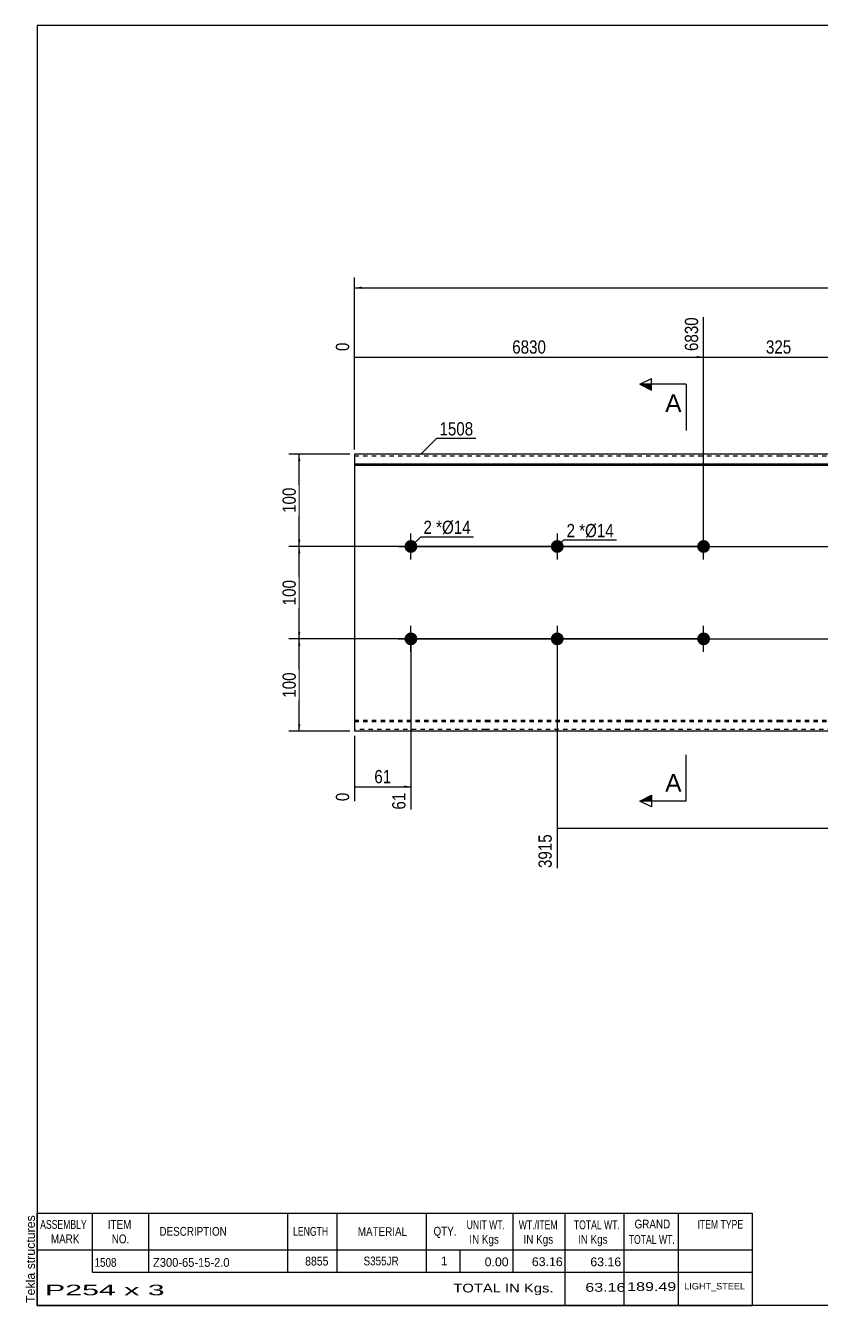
# Model space of a CAD drawing. Header units: millimetres. Extents: x -71 to 331, y -154 to 123.
# Drawn here: x -71.3 to 101.1, y -154.3 to 122.8 of the extents above; entities that cross this region are included whole.
import ezdxf

# ---------------------------------------------------------------- set-up
doc = ezdxf.new("R2010")
doc.units = ezdxf.units.MM
doc.linetypes.add('DXK_LINE_DOT1', pattern=[1.8814, 0.9407, -0.9407])
doc.styles.add('Arial', font='ARIAL.TTF', dxfattribs={"height": 0.2})
doc.styles.add('Arial Narrow', font='ARIALN.TTF', dxfattribs={"height": 0.2})

# ---------------------------------------------------------------- blocks, each defined once
blk = doc.blocks.new('Unknown-629086867-1817')
at = {"color": 5, "linetype": 'Continuous'}
for p, q in [((331.25, 122.75), (-68.75, 122.75)), ((-68.75, 122.75), (-68.75, -154.25)), ((331.25, -154.25), (331.25, 122.75)), ((-68.75, -154.25), (331.25, -154.25))]:
    blk.add_line(p, q, dxfattribs=at)
at = {"color": 174, "linetype": 'Continuous', "style": 'Arial'}
blk.add_text('Tekla structures', height=1.9102, rotation=90, dxfattribs=at).set_placement((-69.25, -153.75))
blk = doc.blocks.new('Part-629086867-1218 - 1203')
at = {"color": 2, "linetype": 'Continuous'}
for p, q in [((0, 30), (0, -30)), ((28.39, 30), (0, 30)), ((0, 27.88), (28.39, 27.88)), ((59.29, 30), (28.49, 30)), ((28.49, 27.88), (59.29, 27.88)), ((91.78, 30), (59.39, 30)), ((59.39, 27.88), (91.78, 27.88)), ((133.51, 30), (91.88, 30)), ((91.88, 27.88), (133.51, 27.88)), ((186, 30), (133.61, 30)), ((133.61, 27.88), (186, 27.88)), ((227.72, 30), (186.1, 30)), ((186.1, 27.88), (227.72, 27.88)), ((249.02, 30), (227.82, 30)), ((227.82, 27.88), (249.02, 27.88)), ((249.02, -30), (249.02, 30)), ((0, 27.6), (28.39, 27.6)), ((28.49, 27.6), (59.29, 27.6)), ((59.39, 27.6), (91.78, 27.6)), ((91.88, 27.6), (133.51, 27.6)), ((133.61, 27.6), (186, 27.6)), ((186.1, 27.6), (227.72, 27.6)), ((227.82, 27.6), (249.02, 27.6)), ((28.39, -30), (0, -30)), ((59.29, -30), (28.49, -30)), ((91.78, -30), (59.39, -30)), ((133.51, -30), (91.88, -30)), ((186, -30), (133.61, -30)), ((227.72, -30), (186.1, -30)), ((249.02, -30), (227.82, -30))]:
    blk.add_line(p, q, dxfattribs=at)
at = {"color": 7, "linetype": 'DXK_LINE_DOT1'}
for p, q in [((0, 29.6), (28.39, 29.6)), ((28.49, 29.6), (59.29, 29.6)), ((59.39, 29.6), (91.78, 29.6)), ((91.88, 29.6), (133.51, 29.6)), ((133.61, 29.6), (186, 29.6)), ((186.1, 29.6), (227.72, 29.6)), ((227.82, 29.6), (249.02, 29.6)), ((0, -27.6), (28.39, -27.6)), ((28.49, -27.6), (59.29, -27.6)), ((59.39, -27.6), (91.78, -27.6)), ((91.88, -27.6), (133.51, -27.6)), ((133.61, -27.6), (186, -27.6)), ((186.1, -27.6), (227.72, -27.6)), ((227.82, -27.6), (249.02, -27.6)), ((0, -27.88), (28.39, -27.88)), ((28.39, -29.6), (0, -29.6)), ((28.49, -27.88), (59.29, -27.88)), ((59.29, -29.6), (28.49, -29.6)), ((59.39, -27.88), (91.78, -27.88)), ((91.78, -29.6), (59.39, -29.6)), ((91.88, -27.88), (133.51, -27.88)), ((133.51, -29.6), (91.88, -29.6)), ((133.61, -27.88), (186, -27.88)), ((186, -29.6), (133.61, -29.6)), ((186.1, -27.88), (227.72, -27.88)), ((227.72, -29.6), (186.1, -29.6)), ((227.82, -27.88), (249.02, -27.88)), ((249.02, -29.6), (227.82, -29.6))]:
    blk.add_line(p, q, dxfattribs=at)
blk = doc.blocks.new('Bolt-629086867-1226 - 1203')
at = {"linetype": 'Continuous'}
for points in [[(74.19, 10, -1), (76.99, 10, -1)], [(242.62, 10, -1), (245.42, 10, -1)]]:
    blk.add_hatch(color=3, dxfattribs=at).paths.add_polyline_path(points)
at = {"color": 3, "linetype": 'Continuous'}
for p, q in [((75.59, 7.2), (75.59, 12.8)), ((244.02, 7.2), (244.02, 12.8)), ((72.79, 10), (78.39, 10)), ((241.22, 10), (246.82, 10))]:
    blk.add_line(p, q, dxfattribs=at)
blk = doc.blocks.new('Bolt-629086867-1227 - 1203')
at = {"linetype": 'Continuous'}
for points in [[(74.19, -10, -1), (76.99, -10, -1)], [(242.62, -10, -1), (245.42, -10, -1)]]:
    blk.add_hatch(color=3, dxfattribs=at).paths.add_polyline_path(points)
at = {"color": 3, "linetype": 'Continuous'}
for p, q in [((75.59, -12.8), (75.59, -7.2)), ((244.02, -12.8), (244.02, -7.2)), ((72.79, -10), (78.39, -10)), ((241.22, -10), (246.82, -10))]:
    blk.add_line(p, q, dxfattribs=at)
blk = doc.blocks.new('Bolt-629086867-1228 - 1203')
at = {"linetype": 'Continuous'}
for points in [[(10.8, 10, -1), (13.6, 10, -1)], [(10.8, -10, -1), (13.6, -10, -1)]]:
    blk.add_hatch(color=3, dxfattribs=at).paths.add_polyline_path(points)
at = {"color": 3, "linetype": 'Continuous'}
for p, q in [((12.2, 7.2), (12.2, 12.8)), ((9.4, 10), (15, 10)), ((12.2, -12.8), (12.2, -7.2)), ((9.4, -10), (15, -10))]:
    blk.add_line(p, q, dxfattribs=at)
blk = doc.blocks.new('Bolt-629086867-1229 - 1203')
at = {"linetype": 'Continuous'}
for points in [[(45.29, 10, -1), (42.49, 10, -1)], [(45.29, -10, -1), (42.49, -10, -1)]]:
    blk.add_hatch(color=3, dxfattribs=at).paths.add_polyline_path(points)
at = {"color": 3, "linetype": 'Continuous'}
for p, q in [((43.89, 12.8), (43.89, 7.2)), ((41.09, 10), (46.69, 10)), ((43.89, -7.2), (43.89, -12.8)), ((41.09, -10), (46.69, -10))]:
    blk.add_line(p, q, dxfattribs=at)
blk = doc.blocks.new('StraightDimension-629086867-1336 - 1203')
at = {"linetype": 'Continuous'}
for points in [[(-12.25, 8.5), (-12, 10), (-11.75, 8.5)], [(-11.75, -8.5), (-12, -10), (-12.25, -8.5)]]:
    blk.add_hatch(color=7, dxfattribs=at).paths.add_polyline_path(points)
at = {"color": 7, "linetype": 'Continuous'}
for p, q in [((74.59, 10), (-14.25, 10)), ((-12, -10), (-12, 10)), ((74.59, -10), (-14.25, -10))]:
    blk.add_line(p, q, dxfattribs=at)
at = {"color": 0}
blk.add_wipeout([(-12.15, 3.34), (-16.35, 3.34), (-16.35, -3.34), (-12.15, -3.34)], dxfattribs=at)
at = {"color": 3, "style": 'Arial Narrow'}
blk.add_text('100', height=2.863, rotation=90.0002, dxfattribs=at).set_placement((-12.75, -2.74))
blk = doc.blocks.new('StraightDimension-629086867-1316 - 1203')
at = {"linetype": 'Continuous'}
for points in [[(260.75, 12.33), (261, 13.83), (261.25, 12.33)], [(261.25, 11.5), (261, 10), (260.75, 11.5)]]:
    blk.add_hatch(color=7, dxfattribs=at).paths.add_polyline_path(points)
at = {"color": 7, "linetype": 'Continuous'}
for p, q in [((203.29, 13.83), (263.4, 13.83)), ((261, 10), (261, 13.83)), ((13.2, 10), (263.4, 10))]:
    blk.add_line(p, q, dxfattribs=at)
at = {"color": 0}
blk.add_wipeout([(260.85, 14.34), (256.65, 14.34), (256.65, 9.49), (260.85, 9.49)], dxfattribs=at)
at = {"color": 3, "style": 'Arial Narrow'}
blk.add_text('19', height=2.863, rotation=90.0002, dxfattribs=at).set_placement((260.25, 10.09))
blk = doc.blocks.new('StraightDimension-629086867-1317 - 1203')
at = {"linetype": 'Continuous'}
for points in [[(260.75, 8.5), (261, 10), (261.25, 8.5)], [(261.25, -8.5), (261, -10), (260.75, -8.5)]]:
    blk.add_hatch(color=7, dxfattribs=at).paths.add_polyline_path(points)
at = {"color": 7, "linetype": 'Continuous'}
for p, q in [((13.2, 10), (263.4, 10)), ((261, -10), (261, 10)), ((13.2, -10), (263.4, -10))]:
    blk.add_line(p, q, dxfattribs=at)
at = {"color": 0}
blk.add_wipeout([(260.85, 3.34), (256.65, 3.34), (256.65, -3.34), (260.85, -3.34)], dxfattribs=at)
at = {"color": 3, "style": 'Arial Narrow'}
blk.add_text('100', height=2.863, rotation=90.0002, dxfattribs=at).set_placement((260.25, -2.74))
blk = doc.blocks.new('StraightDimension-629086867-1335 - 1203')
at = {"linetype": 'Continuous'}
for points in [[(-12.25, 28.5), (-12, 30), (-11.75, 28.5)], [(-11.75, 11.5), (-12, 10), (-12.25, 11.5)]]:
    blk.add_hatch(color=7, dxfattribs=at).paths.add_polyline_path(points)
at = {"color": 7, "linetype": 'Continuous'}
for p, q in [((-1, 30), (-14.25, 30)), ((-12, 10), (-12, 30)), ((74.59, 10), (-14.25, 10))]:
    blk.add_line(p, q, dxfattribs=at)
at = {"color": 0}
blk.add_wipeout([(-12.15, 23.34), (-16.35, 23.34), (-16.35, 16.66), (-12.15, 16.66)], dxfattribs=at)
at = {"color": 3, "style": 'Arial Narrow'}
blk.add_text('100', height=2.863, rotation=90.0002, dxfattribs=at).set_placement((-12.75, 17.26))
blk = doc.blocks.new('StraightDimension-629086867-1318 - 1203')
at = {"linetype": 'Continuous'}
for points in [[(260.75, -11.5), (261, -10), (261.25, -11.5)], [(261.25, -28.5), (261, -30), (260.75, -28.5)]]:
    blk.add_hatch(color=7, dxfattribs=at).paths.add_polyline_path(points)
at = {"color": 7, "linetype": 'Continuous'}
for p, q in [((13.2, -10), (263.4, -10)), ((261, -30), (261, -10)), ((250.02, -30), (263.4, -30))]:
    blk.add_line(p, q, dxfattribs=at)
at = {"color": 0}
blk.add_wipeout([(260.85, -16.66), (256.65, -16.66), (256.65, -23.34), (260.85, -23.34)], dxfattribs=at)
at = {"color": 3, "style": 'Arial Narrow'}
blk.add_text('100', height=2.863, rotation=90.0002, dxfattribs=at).set_placement((260.25, -22.74))
blk = doc.blocks.new('StraightDimension-629086867-1264 - 1203')
at = {"linetype": 'Continuous'}
blk.add_hatch(color=7, dxfattribs=at).paths.add_polyline_path([(106.58, 51.25), (108.08, 51), (106.58, 50.75)])
at = {"color": 7, "linetype": 'Continuous'}
for p, q in [((75.59, 11), (75.59, 59.61)), ((108.08, 11), (108.08, 59.61)), ((75.59, 51), (108.08, 51))]:
    blk.add_line(p, q, dxfattribs=at)
at = {"color": 0, "linetype": 'Continuous'}
blk.add_wipeout([(107.48, 60.21), (103.28, 60.21), (103.28, 51.7), (107.48, 51.7)], dxfattribs=at)
at = {"color": 0}
blk.add_wipeout([(95.17, 51.15), (95.17, 55.35), (88.49, 55.35), (88.49, 51.15)], dxfattribs=at)
at = {"color": 3, "linetype": 'Continuous', "style": 'Arial Narrow'}
blk.add_text('7155', height=2.863, rotation=90.0002, dxfattribs=at).set_placement((106.88, 52.3))
at = {"color": 3, "style": 'Arial Narrow'}
blk.add_text('325', height=2.863, dxfattribs=at).set_placement((89.09, 51.75))
blk = doc.blocks.new('StraightDimension-629086867-1265 - 1203')
at = {"linetype": 'Continuous'}
blk.add_hatch(color=7, dxfattribs=at).paths.add_polyline_path([(74.09, 51.25), (75.59, 51), (74.09, 50.75)])
at = {"color": 7, "linetype": 'Continuous'}
for p, q in [((75.59, 11), (75.59, 59.61)), ((0, 31), (0, 54.13)), ((0, 51), (75.59, 51))]:
    blk.add_line(p, q, dxfattribs=at)
at = {"color": 0, "linetype": 'Continuous'}
for points in [[(74.99, 60.21), (70.79, 60.21), (70.79, 51.7), (74.99, 51.7)], [(-0.6, 54.73), (-4.8, 54.73), (-4.8, 51.7), (-0.6, 51.7)]]:
    blk.add_wipeout(points, dxfattribs=at)
at = {"color": 0}
blk.add_wipeout([(42.05, 51.15), (42.05, 55.35), (33.54, 55.35), (33.54, 51.15)], dxfattribs=at)
at = {"color": 3, "linetype": 'Continuous', "style": 'Arial Narrow'}
for s, height, p in [('6830', 2.863, (74.39, 52.3)), ('0', 2.86, (-1.2, 52.3))]:
    blk.add_text(s, height=height, rotation=90.0002, dxfattribs=at).set_placement(p)
at = {"color": 3, "style": 'Arial Narrow'}
blk.add_text('6830', height=2.863, dxfattribs=at).set_placement((34.14, 51.75))
blk = doc.blocks.new('StraightDimension-629086867-1305 - 1203')
at = {"linetype": 'Continuous'}
blk.add_hatch(color=7, dxfattribs=at).paths.add_polyline_path([(247.52, -50.75), (249.02, -51), (247.52, -51.25)])
at = {"color": 7, "linetype": 'Continuous'}
for p, q in [((43.89, -11), (43.89, -59.61)), ((249.02, -31), (249.02, -59.61)), ((43.89, -51), (249.02, -51))]:
    blk.add_line(p, q, dxfattribs=at)
at = {"color": 0}
blk.add_wipeout([(150.71, -50.85), (150.71, -46.65), (142.2, -46.65), (142.2, -50.85)], dxfattribs=at)
at = {"color": 0, "linetype": 'Continuous'}
for points in [[(43.29, -51.7), (39.09, -51.7), (39.09, -60.21), (43.29, -60.21)], [(248.42, -51.7), (244.22, -51.7), (244.22, -60.21), (248.42, -60.21)]]:
    blk.add_wipeout(points, dxfattribs=at)
at = {"color": 3, "style": 'Arial Narrow'}
blk.add_text('4940', height=2.863, dxfattribs=at).set_placement((142.8, -50.25))
at = {"color": 3, "linetype": 'Continuous', "style": 'Arial Narrow'}
for s, p in [('3915', (42.69, -59.61)), ('8855', (247.82, -59.61))]:
    blk.add_text(s, height=2.863, rotation=90.0002, dxfattribs=at).set_placement(p)
blk = doc.blocks.new('StraightDimension-629086867-1310 - 1203')
at = {"linetype": 'Continuous'}
blk.add_hatch(color=7, dxfattribs=at).paths.add_polyline_path([(10.7, -41.75), (12.2, -42), (10.7, -42.25)])
at = {"color": 7, "linetype": 'Continuous'}
for p, q in [((12.2, -11), (12.2, -46.96)), ((0, -31), (0, -45.13)), ((0, -42), (12.2, -42))]:
    blk.add_line(p, q, dxfattribs=at)
at = {"color": 0}
blk.add_wipeout([(8.53, -41.85), (8.53, -37.65), (3.67, -37.65), (3.67, -41.85)], dxfattribs=at)
at = {"color": 0, "linetype": 'Continuous'}
blk.add_wipeout([(-0.6, -42.7), (-4.8, -42.7), (-4.8, -45.73), (-0.6, -45.73)], dxfattribs=at)
at = {"color": 3, "style": 'Arial Narrow'}
blk.add_text('61', height=2.863, dxfattribs=at).set_placement((4.27, -41.25))
at = {"color": 3, "linetype": 'Continuous', "style": 'Arial Narrow'}
blk.add_text('0', height=2.86, rotation=90.0002, dxfattribs=at).set_placement((-1.2, -45.13))
at = {"color": 0, "linetype": 'Continuous'}
blk.add_wipeout([(11.6, -42.7), (7.4, -42.7), (7.4, -47.56), (11.6, -47.56)], dxfattribs=at)
at = {"color": 3, "linetype": 'Continuous', "style": 'Arial Narrow'}
blk.add_text('61', height=2.863, rotation=90.0002, dxfattribs=at).set_placement((11, -46.96))
blk = doc.blocks.new('StraightDimension-629086867-1337 - 1203')
at = {"linetype": 'Continuous'}
for points in [[(-12.25, -11.5), (-12, -10), (-11.75, -11.5)], [(-11.75, -28.5), (-12, -30), (-12.25, -28.5)]]:
    blk.add_hatch(color=7, dxfattribs=at).paths.add_polyline_path(points)
at = {"color": 7, "linetype": 'Continuous'}
for p, q in [((74.59, -10), (-14.25, -10)), ((-12, -30), (-12, -10)), ((-1, -30), (-14.25, -30))]:
    blk.add_line(p, q, dxfattribs=at)
at = {"color": 0}
blk.add_wipeout([(-12.15, -16.66), (-16.35, -16.66), (-16.35, -23.34), (-12.15, -23.34)], dxfattribs=at)
at = {"color": 3, "style": 'Arial Narrow'}
blk.add_text('100', height=2.863, rotation=90.0002, dxfattribs=at).set_placement((-12.75, -22.74))
blk = doc.blocks.new('StraightDimension-629086867-1351 - 1203')
at = {"linetype": 'Continuous'}
for points in [[(1.5, 65.75), (0, 66), (1.5, 66.25)], [(247.52, 66.25), (249.02, 66), (247.52, 65.75)]]:
    blk.add_hatch(color=7, dxfattribs=at).paths.add_polyline_path(points)
at = {"color": 7, "linetype": 'Continuous'}
for p, q in [((0, 31), (0, 68.25)), ((249.02, 31), (249.02, 68.25)), ((0, 66), (249.02, 66))]:
    blk.add_line(p, q, dxfattribs=at)
at = {"color": 0}
blk.add_wipeout([(128.76, 66.15), (128.76, 70.35), (120.25, 70.35), (120.25, 66.15)], dxfattribs=at)
at = {"color": 3, "style": 'Arial Narrow'}
blk.add_text('8855', height=2.863, dxfattribs=at).set_placement((120.85, 66.75))
blk = doc.blocks.new('CBS_BOM-629086867-1845')
at = {"color": 7, "linetype": 'Continuous'}
for p, q in [((-68.78, -142.28), (-68.78, -134.28)), ((-68.78, -134.28), (86.14, -134.28)), ((-56.78, -142.28), (-56.78, -134.28)), ((-44.59, -142.28), (-44.59, -134.28)), ((-14.43, -142.28), (-14.43, -134.28)), ((-3.75, -142.28), (-3.75, -134.28)), ((15.57, -142.28), (15.57, -134.28)), ((34.37, -142.28), (34.37, -134.28)), ((45.58, -142.28), (45.58, -134.28)), ((58.37, -142.28), (58.37, -134.28)), ((70.12, -142.28), (70.12, -134.28)), ((86.14, -134.29), (86.14, -142.27)), ((-68.78, -142.28), (86.14, -142.28)), ((-68.78, -147.08), (-68.78, -142.28)), ((-56.78, -147.08), (-56.78, -142.28)), ((-44.59, -147.08), (-44.59, -142.28)), ((-14.43, -147.08), (-14.43, -142.28)), ((-3.75, -147.08), (-3.75, -142.28)), ((15.57, -147.08), (15.57, -142.28)), ((22.83, -147.08), (22.83, -142.28)), ((34.37, -147.08), (34.37, -142.28)), ((45.58, -147.08), (45.58, -142.28)), ((58.37, -147.08), (58.37, -142.28)), ((70.14, -147.08), (70.14, -142.28)), ((86.14, -142.28), (86.14, -147.08)), ((-68.78, -154.28), (-68.78, -147.1)), ((-56.78, -147.08), (86.14, -147.08)), ((45.58, -154.28), (45.58, -147.1)), ((58.37, -154.28), (58.37, -147.1)), ((70.18, -154.28), (70.18, -147.1)), ((86.14, -147.08), (86.14, -154.28)), ((-68.78, -154.28), (86.14, -154.28))]:
    blk.add_line(p, q, dxfattribs=at)
at = {"color": 3, "linetype": 'Continuous', "style": 'Arial'}
for s, height, width, p in [('GRAND', 1.91, 0.8, (60.64, -137.62)), ('ASSEMBLY', 1.91, 0.7, (-68.1, -137.71)), ('ITEM', 1.91, 0.8, (-53.45, -137.71)), ('DESCRIPTION', 1.9102, 0.8, (-42.27, -139.21)), ('LENGTH', 1.91, 0.7, (-13.32, -139.21)), ('MATERIAL', 1.91, 0.8, (0.7, -139.26)), ('QTY.', 1.91, 0.8, (17.09, -139.18)), ('UNIT WT.', 1.91, 0.7, (24.26, -137.78)), ('WT./ITEM', 1.91, 0.7, (35.55, -137.78)), ('TOTAL WT.', 1.91, 0.7, (47.49, -137.78)), ('ITEM TYPE', 1.91, 0.7, (74.28, -137.7)), ('MARK', 1.91, 0.8, (-65.78, -140.84)), ('NO.', 1.91, 0.8, (-52.6, -140.84)), ('IN Kgs', 1.91, 0.8, (24.84, -140.92)), ('IN Kgs', 1.91, 0.8, (36.59, -140.92)), ('IN Kgs', 1.91, 0.8, (48.38, -140.92)), ('TOTAL WT.', 1.91, 0.7, (59.38, -140.96))]:
    blk.add_text(s, height=height, dxfattribs=dict(at, width=width)).set_placement(p)
at = {"color": 7, "linetype": 'Continuous', "style": 'Arial'}
for s, height, width, p in [('1508', 1.91, 0.8, (-56.32, -145.93)), ('Z300-65-15-2.0', 1.9102, 0.9, (-43.65, -145.93)), ('8855', 1.91, 0.85, (-10.71, -145.65)), ('S355JR', 1.91, 0.8, (1.94, -145.62))]:
    blk.add_text(s, height=height, dxfattribs=dict(at, width=width)).set_placement(p)
for s, p in [('1', (18.66, -145.62)), ('0.00', (28.17, -145.81)), ('63.16', (38.39, -145.78)), ('63.16', (51.06, -145.81))]:
    blk.add_text(s, height=1.91, dxfattribs=at).set_placement(p)
at = {"color": 6, "linetype": 'Continuous', "style": 'Arial'}
for s, height, width, p in [('TOTAL IN Kgs.', 1.9102, 1.2, (21.38, -151.48)), ('63.16', 1.91, 1.3, (49.97, -151.33)), ('189.49', 1.91, 1.3, (59.04, -151.17)), ('P254 x 3', 2.292, 2.05, (-67.06, -152.09))]:
    blk.add_text(s, height=height, dxfattribs=dict(at, width=width)).set_placement(p)
blk.add_text('LIGHT_STEEL', height=1.4135, dxfattribs=at).set_placement((71.39, -150.83))
blk = doc.blocks.new('SectionMark-629086867-1254 - 1203')
at = {"linetype": 'Continuous'}
for points in [[(64.31, 45.1), (64.31, 43.85), (61.81, 45.1)], [(64.31, -43.85), (64.31, -45.1), (61.81, -45.1)]]:
    blk.add_hatch(color=30, dxfattribs=at).paths.add_polyline_path(points)
at = {"color": 30, "linetype": 'Continuous'}
for p, q in [((61.81, 45.1), (64.31, 46.35)), ((71.81, 45.1), (61.81, 45.1)), ((61.81, 45.1), (64.31, 43.85)), ((64.31, 43.85), (64.31, 46.35)), ((61.81, -45.1), (64.31, -43.85)), ((64.31, -43.85), (64.31, -46.35)), ((71.81, -45.1), (61.81, -45.1)), ((64.31, -46.35), (61.81, -45.1))]:
    blk.add_line(p, q, dxfattribs=at)
at = {"color": 0, "linetype": 'Continuous'}
for points in [[(70.81, 39.1), (70.81, 43.1), (67.26, 43.1), (67.26, 39.1)], [(70.81, -43.1), (70.81, -39.1), (67.26, -39.1), (67.26, -43.1)]]:
    blk.add_wipeout(points, dxfattribs=at)
at = {"color": 30, "linetype": 'Continuous'}
for p, q in [((71.81, 45.1), (71.81, 35.1)), ((71.81, -45.1), (71.81, -35.1))]:
    blk.add_line(p, q, dxfattribs=at)
at = {"color": 96, "linetype": 'Continuous', "style": 'Arial'}
for p in [(67.26, 39.1), (67.26, -43.1)]:
    blk.add_text('A', height=3.82, dxfattribs=at).set_placement(p)
blk = doc.blocks.new('Mark-629086867-1354 - 1203')
at = {"color": 0}
blk.add_wipeout([(25.69, 34.04), (25.69, 37.04), (18.38, 37.04), (18.38, 34.04)], dxfattribs=at)
blk.add_wipeout([(25.69, 34.04), (25.69, 37.04), (18.38, 37.04), (18.38, 34.04)], dxfattribs=at)
at = {"color": 7, "linetype": 'Continuous'}
for p, q in [((14.25, 29.9), (17.78, 33.44)), ((17.78, 33.44), (26.29, 33.44))]:
    blk.add_line(p, q, dxfattribs=at)
at = {"color": 3, "style": 'Arial Narrow'}
blk.add_text('1508', height=2.863, dxfattribs=at).set_placement((18.38, 34.04))
blk = doc.blocks.new('Mark-629086867-1380 - 1203')
at = {"color": 0}
blk.add_wipeout([(16.75, 12.72), (16.75, 15.72), (14.92, 15.72), (14.92, 12.72)], dxfattribs=at)
blk.add_wipeout([(16.75, 12.72), (16.75, 15.72), (14.92, 15.72), (14.92, 12.72)], dxfattribs=at)
at = {"color": 7, "linetype": 'Continuous'}
blk.add_line((12.2, 10), (14.32, 12.12), dxfattribs=at)
at = {"color": 0}
blk.add_wipeout([(18.93, 12.72), (18.93, 15.72), (17.65, 15.72), (17.65, 12.72)], dxfattribs=at)
blk.add_wipeout([(18.93, 12.72), (18.93, 15.72), (17.65, 15.72), (17.65, 12.72)], dxfattribs=at)
at = {"color": 3, "style": 'Arial Narrow'}
blk.add_text('2', height=2.86, dxfattribs=at).set_placement((14.92, 12.72))
at = {"color": 0}
blk.add_wipeout([(25.14, 12.72), (25.14, 15.72), (18.93, 15.72), (18.93, 12.72)], dxfattribs=at)
blk.add_wipeout([(25.14, 12.72), (25.14, 15.72), (18.93, 15.72), (18.93, 12.72)], dxfattribs=at)
at = {"color": 7, "linetype": 'Continuous'}
blk.add_line((14.32, 12.12), (25.74, 12.12), dxfattribs=at)
at = {"color": 3, "style": 'Arial Narrow'}
for s, height, p in [('*', 2.86, (17.65, 12.72)), ('Ø14', 2.863, (18.93, 12.72))]:
    blk.add_text(s, height=height, dxfattribs=at).set_placement(p)
blk = doc.blocks.new('Mark-629086867-1381 - 1203')
at = {"color": 0}
blk.add_wipeout([(47.74, 12.01), (47.74, 15.01), (45.91, 15.01), (45.91, 12.01)], dxfattribs=at)
blk.add_wipeout([(47.74, 12.01), (47.74, 15.01), (45.91, 15.01), (45.91, 12.01)], dxfattribs=at)
at = {"color": 7, "linetype": 'Continuous'}
blk.add_line((43.89, 10), (45.31, 11.41), dxfattribs=at)
at = {"color": 0}
blk.add_wipeout([(49.91, 12.01), (49.91, 15.01), (48.64, 15.01), (48.64, 12.01)], dxfattribs=at)
blk.add_wipeout([(49.91, 12.01), (49.91, 15.01), (48.64, 15.01), (48.64, 12.01)], dxfattribs=at)
at = {"color": 3, "style": 'Arial Narrow'}
blk.add_text('2', height=2.86, dxfattribs=at).set_placement((45.91, 12.01))
at = {"color": 0}
blk.add_wipeout([(56.13, 12.01), (56.13, 15.01), (49.91, 15.01), (49.91, 12.01)], dxfattribs=at)
blk.add_wipeout([(56.13, 12.01), (56.13, 15.01), (49.91, 15.01), (49.91, 12.01)], dxfattribs=at)
at = {"color": 7, "linetype": 'Continuous'}
blk.add_line((45.31, 11.41), (56.73, 11.41), dxfattribs=at)
at = {"color": 3, "style": 'Arial Narrow'}
for s, height, p in [('*', 2.86, (48.64, 12.01)), ('Ø14', 2.863, (49.91, 12.01))]:
    blk.add_text(s, height=height, dxfattribs=at).set_placement(p)

msp = doc.modelspace()

# ---------------------------------------------------------------- block references
for name in ['Unknown-629086867-1817', 'Part-629086867-1218 - 1203', 'Bolt-629086867-1228 - 1203', 'Bolt-629086867-1229 - 1203', 'Bolt-629086867-1226 - 1203', 'Bolt-629086867-1227 - 1203', 'CBS_BOM-629086867-1845']:
    msp.add_blockref(name, (0, 0))

# ---------------------------------------------------------------- next in the draw order: block references
msp.add_blockref('StraightDimension-629086867-1336 - 1203', (0, 0))

# ---------------------------------------------------------------- next in the draw order: block references
msp.add_blockref('StraightDimension-629086867-1316 - 1203', (0, 0))

# ---------------------------------------------------------------- next in the draw order: block references
msp.add_blockref('StraightDimension-629086867-1317 - 1203', (0, 0))

# ---------------------------------------------------------------- next in the draw order: block references
for name in ['StraightDimension-629086867-1335 - 1203', 'StraightDimension-629086867-1318 - 1203']:
    msp.add_blockref(name, (0, 0))

# ---------------------------------------------------------------- next in the draw order: block references
for name in ['StraightDimension-629086867-1264 - 1203', 'StraightDimension-629086867-1310 - 1203', 'StraightDimension-629086867-1305 - 1203']:
    msp.add_blockref(name, (0, 0))

# ---------------------------------------------------------------- next in the draw order: block references
for name in ['StraightDimension-629086867-1265 - 1203', 'StraightDimension-629086867-1337 - 1203']:
    msp.add_blockref(name, (0, 0))

# ---------------------------------------------------------------- next in the draw order: block references
for name in ['StraightDimension-629086867-1351 - 1203', 'Mark-629086867-1380 - 1203', 'Mark-629086867-1381 - 1203']:
    msp.add_blockref(name, (0, 0))

# ---------------------------------------------------------------- next in the draw order: block references
for name in ['SectionMark-629086867-1254 - 1203', 'Mark-629086867-1354 - 1203']:
    msp.add_blockref(name, (0, 0))

doc.saveas('drawing.dxf')
